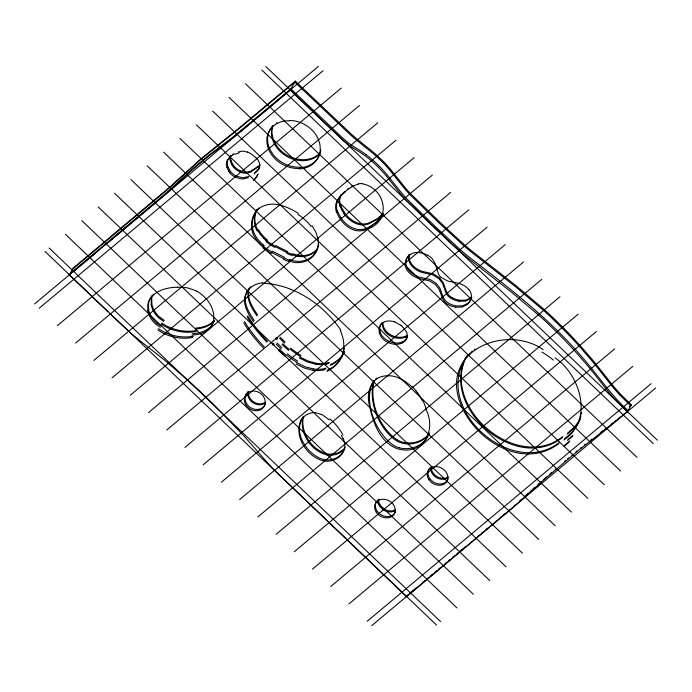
<?xml version="1.0" encoding="UTF-8"?>
<svg xmlns="http://www.w3.org/2000/svg" width="692" height="692" viewBox="0 0 692 692"><rect width="100%" height="100%" fill="white"/><g stroke="black" fill="none" stroke-linecap="round" stroke-linejoin="round"><path stroke-width="1.04" d="M382.927 322.879C382.987 332.999 395.071 339.184 404.067 336.796A12.222 9.584 20.1 0 0 404.725 336.589L406.083 335.992M471.269 297.275L471.364 295.475A13.2 10.164 12.2 0 0 471.313 294.783A13.027 10.008 13.4 0 0 469.946 291.038L468.968 289.749M382.477 322.792C381.387 333.38 394.241 340.334 403.505 337.791A12.222 9.584 20.1 0 0 404.154 337.575L405.521 336.987M581.652 412.475L581.349 414.214M405.391 261.827C403.825 269.145 410.417 275.139 416.567 277.665A19.307 15.968 23.2 0 0 419.421 278.599L429.403 280.796L435.432 284.585L439.178 289.394L442.465 298.46L444.368 301.582A13.027 10.311 15.1 0 0 448.329 304.67A17.551 13.996 14.6 0 0 455.483 307.118M408.79 255.867C407.216 263.185 413.816 269.188 419.966 271.714A19.307 15.968 23.2 0 0 422.812 272.648L432.803 274.845L438.832 278.625L442.577 283.435L445.864 292.5L447.767 295.622A13.027 10.311 15.1 0 0 451.729 298.719A17.551 13.996 14.6 0 0 458.882 301.158M344.183 448.52C342.722 456.781 333.899 461.694 325.975 461.149A17.213 14.359 31.2 0 1 323.666 460.889M344.754 448.027L344.919 447.24M336.165 204.451L336.277 203.967M336.892 203.18L337.004 202.695M339.573 198.466L339.962 197.03M340.144 197.471L340.974 194.85M303.252 416.982C300.397 432.872 311.893 450.267 327.627 453.917A17.213 14.359 31.2 0 0 329.937 454.229L337.826 453.009L344.14 449.065M580.934 416.022L580.484 417.605M303.07 416.731C299.013 432.881 311.028 451.184 327.065 454.912M580.32 418.124L579.775 419.655M429.317 433.002L428.919 434.135M383.126 213.863L381.811 216.769M316.979 249.414C313.493 260.901 299.229 265.702 288.798 260.642M340.179 196.433L340.663 195.274M374.19 380.384C368.983 401.767 379.268 427.794 397.39 440.025M214.105 321.261L213.759 322.074M344.287 449.532C341.692 456.521 333.864 460.31 326.702 459.877A17.213 14.359 31.2 0 1 324.392 459.618C307.542 456.383 290.207 429.628 305.068 415.719A23.995 20.258 48.8 0 1 307.386 414.352M579.585 420.156C576.626 427.708 570.891 433.78 564.568 438.685M373.844 380.86C367.954 401.94 378.887 429.109 396.819 441.02A20.803 16.989 29.2 0 0 402.043 443.114C411.541 445.674 422.639 442.43 428.729 434.55M428.694 434.68L428.21 435.761M465.128 359.01C441.626 409.379 516.613 473.449 562.224 437.638M465.69 358.015C442.197 408.384 517.183 472.454 562.786 436.643M213.577 322.472C209.711 330.145 200.637 333.267 192.584 333.734M427.941 436.289C422.682 446.219 409.958 450.665 399.37 447.802M465.422 358.439L465.733 357.876M406.169 339.236L406.386 338.855A12.811 9.904 16 0 0 406.801 337.921A12.534 9.679 14.9 0 0 406.455 331.857L402.571 326.771M259.855 167.602L254.89 172.654M249.293 124.37L290.207 90.133L295.346 81.128L351.251 134.084A145.329 79.952 50.1 0 0 357.963 139.845L373.732 152.543A103.523 56.96 50.1 0 1 375.981 154.472L383.636 161.694A86.474 47.575 50.1 0 1 391.015 169.972L403.998 186.243A71.328 39.245 50.1 0 0 409.863 192.964L439.827 222.175L463.804 244.25A201.173 110.677 50.1 0 0 471.935 251.109L515.99 285.649L545.054 310.267A244.241 134.378 50.1 0 1 550.702 315.474L561.8 326.252A293.685 161.573 50.1 0 1 582.214 347.938L591.712 358.94A226.249 124.474 50.1 0 1 597.836 366.449L612.316 384.804A100.885 55.507 50.1 0 0 620.439 394.051L631.303 404.889L627.341 411.835L593.926 438.261A199.763 33.389 -46.3 0 0 591.029 440.484A219.485 36.685 -46.3 0 0 577.388 451.366A186.252 31.131 -46.3 0 0 574.256 453.952L544.915 478.942A167.628 28.017 -46.3 0 0 541.698 481.762L519.606 501.57A169.263 28.294 -46.3 0 1 510.385 509.623L406.472 596.686L273.954 469.747A136.462 75.073 50.1 0 1 269.05 464.54L244.034 436.047L214.84 405.806A417.942 229.943 50.1 0 0 187.982 380.358L164.635 360.169L137.82 339.002A155.89 85.765 50.1 0 1 129.603 332.022L110.149 313.917M406.472 596.686L407.865 594.861M246.776 292.223L245.08 295.968A23.71 18.615 15.8 0 0 244.587 298.434C243.826 307.144 248.964 314.921 253.566 321.849M247.502 290.943L245.807 294.697A23.71 18.615 15.8 0 0 245.314 297.153C244.553 305.864 249.691 313.649 254.293 320.578M255.4 212.314C250.919 219.675 251.179 229.502 255.971 236.664A30.69 28.839 31.9 0 0 257.753 239.207L261.048 242.918A39.306 36.096 34.4 0 0 263.124 244.951M372.452 383.057C363.326 403.341 376.474 434.394 394.155 445.7A20.803 16.989 29.2 0 0 399.37 447.793M466.616 356.319L466.944 355.766M580.086 419.923L580.389 419.413M381.603 217.132L376.275 222.798L366.699 228.256A30.855 25.967 42.7 0 1 365.393 228.732C355.922 232.079 346.199 225.531 341 217.945M579.524 420.918L574.429 427.518L567.232 434.014M372.746 382.589L374.398 380.366M255.711 211.821L259.007 207.946M579.455 420.918L574.576 426.964L567.803 433.019M338.777 198.587L339.262 197.903M465.457 358.733C433.408 409.206 512.244 479.392 559.551 442.318M429.066 434.083L429.403 433.607M302.369 417.726C292.007 433.91 306.297 457.005 323.666 460.863M466.209 357.686L468.683 354.676M428.936 434.014L429.291 433.555M383.091 214.139L377.598 219.087L369.364 223.577A30.855 25.967 42.7 0 1 368.058 224.061C358.594 227.408 348.863 220.852 343.665 213.257M317.689 248.411C311.954 255.876 301.098 257.398 292.759 253.696M317.126 249.397C311.383 256.87 300.527 258.393 292.197 254.691M214.295 320.803C209.702 326.408 202.228 328.562 195.256 329.055M428.564 434.455C422.328 441.686 411.749 444.567 402.606 442.136A20.803 16.989 29.2 0 1 397.398 440M383.134 213.785L377.477 218.56L369.935 222.582A30.855 25.967 42.7 0 1 368.628 223.066C359.157 226.414 349.425 219.857 344.235 212.271M152.378 295.51L153.589 294.238M214.26 320.508C209.598 325.621 202.505 327.575 195.819 328.06M344.123 449.489C340.412 453.519 334.781 455.483 329.375 455.198A17.213 14.359 31.2 0 1 327.065 454.938M229.848 156.79L227.21 161.227L227.703 166.262M469.574 353.716L470.491 352.773M230.029 156.617L230.583 156.089M259.656 165.345L257.58 167.646M375.548 379.164L376.803 378.066M259.716 165.267L258.151 166.651M526.785 494.521L525.012 496.112M527.062 494.27L528.437 493.024M530.366 491.294L531.465 490.299M532.563 489.305L534.769 487.324M471.451 351.865L472.437 350.974M538.056 484.374L539.154 483.397M540.244 482.419L541.343 481.45M521.266 499.468L520.332 500.29A169.263 28.294 -46.3 0 1 519.398 501.12M230.765 155.925L231.431 155.354M545.642 477.662L546.706 476.736M549.863 474.003L551.974 472.195M555.105 469.522L556.152 468.631M564.534 461.486L565.589 460.595M508.94 510.194L510.03 509.269M567.691 458.805L568.746 457.914M503.456 514.839L504.537 513.931M148.192 208.993L164.203 195.404A65.991 11.029 -46.3 0 0 170.319 189.919L189.011 172.697L204.105 159.835A193.821 32.394 -46.3 0 1 209.884 155.155L228.81 140.917A87.391 14.61 -46.3 0 0 233.265 137.518L248.125 125.347M571.886 455.267L572.915 454.393M500.229 517.547L501.311 516.639M295.346 81.128L239.32 127.934L201.718 158.174L174.28 182.965A65.991 11.029 -46.3 0 1 168.165 188.458L73.309 268.029L69.347 274.975L107.961 311.832M72.738 269.024L167.602 189.452A65.991 11.029 -46.3 0 0 173.718 183.96L201.147 159.169L238.757 128.928L294.775 82.123L350.68 135.07A145.329 79.952 50.1 0 0 357.392 140.839L373.17 153.537A103.523 56.96 50.1 0 1 375.419 155.466L383.065 162.689M70.074 273.703L164.93 194.123A65.991 11.029 -46.3 0 0 171.045 188.639L189.738 171.417L204.832 158.555A193.821 32.394 -46.3 0 1 210.61 153.883L229.536 139.637A87.391 14.61 -46.3 0 0 233.991 136.238L290.934 88.853L342.601 137.95A100.106 55.075 50.1 0 0 344.305 139.464L348.361 142.837A47.298 26.019 50.1 0 0 353.69 146.592L360.195 150.64A69.953 38.484 50.1 0 1 362.781 152.335L366.198 154.774M34.6 303.944L318.493 66.346M73.983 271.091L98.887 250.262M106.975 243.489L146.938 210.048M39.159 308.295L323.052 70.696M57.375 325.681L341.268 88.083M75.601 343.076L359.494 105.469M93.827 360.463L377.72 122.865M112.052 377.849L395.945 140.251M130.269 395.244L414.162 157.638M148.495 412.631L432.388 175.033M166.72 430.026L450.613 192.419M184.937 447.413L468.839 209.806M203.163 464.799L487.056 227.201M221.388 482.194L505.281 244.587M239.614 499.581L523.507 261.974M257.831 516.967L541.724 279.369M276.056 534.362L559.949 296.756M294.282 551.749L578.175 314.151M312.507 569.135L596.4 331.537M330.724 586.531L614.617 348.924M348.95 603.917L632.843 366.319M367.175 621.304L651.068 383.705M409.188 593.745L411.835 591.53M412.501 590.977L416.541 587.594M423.279 581.955L424.628 580.83M427.319 578.573L428.668 577.448M430.683 575.753L432.708 574.066M434.732 572.37L436.747 570.684M438.771 568.988L440.121 567.864M444.835 563.919L446.176 562.786M448.874 560.537L450.224 559.404M452.914 557.155L454.263 556.022M456.954 553.773L458.303 552.64M459.652 551.515L462.342 549.258M463.017 548.695L465.041 547.009M477.852 536.283L479.236 535.124M482.004 532.805L483.388 531.646M486.156 529.337L487.54 528.178M371.725 625.654L655.618 388.056M629.954 406.014L631.303 404.889M629.383 407.008L630.732 405.875L619.876 395.037M626.718 411.688L628.068 410.555C610.854 395.21 598.372 375.661 583.235 358.456C550.131 319.246 509.182 287.872 468.7 256.775A201.173 110.677 50.1 0 1 460.569 249.916L436.591 227.841L406.637 198.639A71.328 39.245 50.1 0 1 400.755 191.918L387.286 175.015A87.547 48.163 50.1 0 0 380.972 167.897A64.053 35.24 50.1 0 0 379.38 166.27A70.013 38.518 50.1 0 0 366.198 154.792M623.345 414.491L624.02 413.928M620.11 417.164L617.524 419.283M614.946 421.376L616.235 420.329M254.163 173.926L258.799 169.419L259.699 165.665M611.14 424.421L613.026 422.916M563.842 439.965C593.866 420.182 580.657 375.263 555.096 357.859M470.811 297.768L466.01 300.129L459.436 300.259M470.24 298.754L465.439 301.124L458.874 301.254M467.576 303.433L462.775 305.803L456.201 305.933A17.551 13.996 14.6 0 1 449.065 303.39A13.027 10.311 15.1 0 1 445.103 300.302L443.191 297.179L439.904 288.114L436.159 283.305L430.139 279.525L420.148 277.336A19.307 15.968 23.2 0 1 417.293 276.393C411.429 274.023 404.448 267.89 406.126 260.547A17.758 14.506 29 0 1 409.681 254.353M466.841 304.714L462.04 307.084L455.474 307.213M604.851 429.3L605.708 428.651M474.297 349.46L474.868 349.019M603.156 430.588L600.604 432.5M232.823 154.238L233.282 153.901M558.825 443.589C521.794 471.659 470.915 438.01 458.891 399.18C443.494 349.183 506.899 324.349 543.159 349.642M383.126 322.602L384.441 321.884A11.115 8.477 17.3 0 1 386.551 321.209A12.3 9.186 16.5 0 1 394.578 321.884M234.917 153.624C230.159 156.409 224.199 161.271 226.976 167.533M353.266 186.001L358.508 183.968M402.848 341.666L401.49 342.255A12.222 9.584 20.1 0 1 400.832 342.471C391.222 345.282 377.322 337.116 380.142 326.079A15.077 11.453 15.8 0 1 380.513 325.128A13.909 10.605 17.2 0 1 382.001 322.844M402.121 342.947L400.763 343.535A12.222 9.584 20.1 0 1 400.106 343.742C390.487 346.562 376.595 338.397 379.415 327.351A15.077 11.453 15.8 0 1 379.787 326.399M252.026 170.786L248.082 171.971M251.464 171.78L247.52 172.965M248.999 176.477L242.97 177.783L236.733 176.252A13.122 10.103 31.2 0 1 230.86 171.91L229.346 169.756M248.272 177.749L242.243 179.064L236.007 177.533A13.122 10.103 31.2 0 1 230.133 173.182M238.333 151.955L242.918 151.098L247.546 152.11M329.375 362.461L327.264 363.041M328.804 363.456L326.693 364.027M326.14 368.135L324.029 368.706A28.718 22.637 30 0 1 313.467 368.931M325.404 369.416L323.302 369.986M191.857 335.014C222.435 334.011 218.127 303.304 196.943 291.289M262.934 283.27C294.221 284.412 323.605 304.748 340.871 330.222M177.411 287.163L187.151 287.76L195.516 290.502M289.429 120.633L290.225 120.659M388.558 375.644L392.442 376.05A26.201 21.824 30.8 0 1 397.545 377.469L404.915 381.205L412 386.845M315.44 412.648L322.342 414.767L329.236 419.828M419.283 252.519L414.845 252.641A13.113 10.691 28.7 0 0 413.063 253.116L410.174 254.621A17.758 14.506 29 0 0 405.425 261.835M362.47 183.821C386.56 188.553 392.087 222.305 365.973 229.528A30.855 25.967 42.7 0 1 364.658 230.012C355.195 233.36 345.464 226.803 340.265 219.217M316.132 364.329L307.715 362.08L299.42 358.049M313.467 369.009L305.051 366.76L296.747 362.729M312.741 370.289L304.316 368.032L296.02 364.001M289.524 259.37C299.956 264.43 314.22 259.63 317.706 248.134A22.94 18.935 54.6 0 0 318.761 244.259M394.604 321.806L400.953 325.387M240.539 170.812L239.977 170.569A13.131 10.155 31 0 1 234.104 166.227L232.581 164.073M239.968 171.806L239.406 171.564A13.131 10.155 31 0 1 233.541 167.213M287.561 251.568L275.693 245.599M286.99 252.563L275.122 246.594M284.325 257.242L272.458 251.274M283.599 258.523L271.731 252.554M427.5 255.132L429.213 256.17A13.624 10.717 27.1 0 1 432.336 258.825L434.87 262.977L438.59 274.274A12.984 10.527 16.4 0 0 441.202 277.466M299.982 357.055L308.277 361.086L316.702 363.343A28.718 22.637 30 0 0 327.238 362.997M298.425 213.404C287.699 206.865 273.781 200.317 261.567 206.882C250.919 212.799 248.523 228.196 255.236 237.936A30.69 28.839 31.9 0 0 257.026 240.479L260.322 244.198M164.272 320.413L160.466 317.619M163.701 321.408L159.895 318.614M161.037 326.088L157.231 323.294M160.31 327.359L156.504 324.565M267.423 240.055L266.42 239.216M266.853 241.05L265.849 240.202M264.188 245.729L263.185 244.882M263.462 247.001L262.45 246.162A39.306 36.096 34.4 0 1 260.253 244.259M289.178 349.399L282.63 343.639M288.616 350.394L282.068 344.633M285.943 355.074L279.395 349.313M285.216 356.345L278.668 350.584M441.219 277.457L447.594 281.004L458.623 283.296A16.85 12.802 15.2 0 1 468.994 289.732M332.887 130.857L341.865 139.23A100.106 55.075 50.1 0 0 343.578 140.736L347.635 144.118A47.298 26.019 50.1 0 0 352.963 147.872L359.459 151.911A69.953 38.484 50.1 0 1 362.054 153.615L365.471 156.055A70.013 38.518 50.1 0 1 378.654 167.533M265.858 66.562L657.4 440.198M331.771 129.802L290.207 90.133M261.766 69.987L653.309 443.624M245.409 83.68L636.951 457.317M229.043 97.373L620.586 471.01M212.686 111.066L604.228 484.703M196.329 124.759L587.871 498.396M179.963 138.452L571.505 512.089M163.606 152.145L555.148 525.773M147.24 165.838L538.791 539.466M130.883 179.531L522.425 553.159M114.526 193.224L506.068 566.852M98.16 206.917L489.702 580.545M81.803 220.601L473.345 594.238M65.446 234.294L456.988 607.931M49.08 247.987L440.622 621.624M44.989 251.412L436.54 625.049M627.341 411.835L616.486 400.988A100.885 55.507 50.1 0 1 608.346 391.75L593.874 373.395A226.249 124.474 50.1 0 0 587.75 365.886L578.252 354.884A293.685 161.573 50.1 0 0 557.838 333.189L546.741 322.429A244.241 134.378 50.1 0 0 541.092 317.213L512.028 292.604L467.974 258.055A201.173 110.677 50.1 0 1 459.843 251.187L435.865 229.121L405.901 199.91A71.328 39.245 50.1 0 1 400.028 193.198L386.551 176.296M561.229 327.238L550.14 316.469A244.241 134.378 50.1 0 0 544.483 311.262L515.419 286.644L471.373 252.104A201.173 110.677 50.1 0 1 463.233 245.236L439.264 223.161L409.301 193.959A71.328 39.245 50.1 0 1 403.427 187.247L390.461 170.959A86.474 47.575 50.1 0 0 383.083 162.672M264.283 237.244L261.031 233.593A30.69 28.839 31.9 0 1 259.206 230.99L258.419 229.657M263.721 238.238L260.417 234.527M277.509 338.639L276.186 337.281M276.947 339.625L275.624 338.276M274.274 344.305L272.951 342.955M273.548 345.585L272.224 344.227M233.559 167.204L232.019 165.068M230.159 173.164L228.62 171.028M416.1 391.222L417.466 392.926M260.426 234.545L260.452 234.571A30.69 28.839 31.9 0 1 258.644 231.976L257.848 230.644M312.014 225.808L315.664 231.742L317.836 238.247M257.528 314.903C252.917 307.975 247.797 300.198 248.54 291.488A23.71 18.615 15.8 0 1 249.042 289.022M256.966 315.898C252.355 308.969 247.234 301.184 247.97 292.474A23.71 18.615 15.8 0 1 248.48 290.017M419.767 396.205L422.371 400.789M341.467 435.519L342.774 438.434M425.865 409.266C436.6 429.55 423.954 455.423 398.644 449.082A20.803 16.989 29.2 0 1 393.437 446.946C377.633 438.226 372.365 419.438 368.888 402.986C367.314 394.449 369.217 384.432 376.526 379.008A20.942 17.784 34.5 0 1 377.893 378.135A22.153 18.589 31.4 0 1 388.584 375.817M337.514 211.345L337.22 210.42M336.788 212.626L336.494 211.691M340.758 205.662L340.464 204.728M340.196 206.657L339.893 205.723M230.946 160.57L230.324 157.17A11.115 8.304 34.3 0 1 230.384 156.055M151.816 303.252L151.773 297.603A24.012 19.497 27.4 0 1 152.205 295.787M151.245 304.246L151.211 298.589A24.012 19.497 27.4 0 1 151.79 296.332M148.581 308.926L148.538 303.269A24.012 19.497 27.4 0 1 152.136 295.778M147.854 310.198L147.811 304.549A24.012 19.497 27.4 0 1 151.41 297.058C157.058 290.528 165.881 288.019 174.194 287.353A65.922 53.085 28.4 0 1 177.437 287.267M561.229 327.238A293.685 161.573 50.1 0 1 581.643 348.924L591.15 359.927A226.249 124.474 50.1 0 1 597.274 367.435L611.745 385.79A100.885 55.507 50.1 0 0 619.876 395.037M319.981 153.14A27.81 22.784 29.2 0 1 287.422 155.423A27.81 22.784 29.2 0 1 272.631 126.402M319.886 153.633A27.81 22.784 29.2 0 1 286.479 156.193A27.81 22.784 29.2 0 1 272.475 126.056M340.282 204.754A15.051 12.3 52.4 0 1 340.031 197.428M344.391 212.15A22.006 17.585 54.9 0 1 340.879 205.636M339.72 205.74A15.051 12.3 52.4 0 1 339.469 198.422M343.82 213.145A22.006 17.585 54.9 0 1 340.317 206.631M232.676 164.047A17.291 13.07 32.8 0 1 231.033 160.57M248.151 172.126A13.139 10.008 30.8 0 1 240.496 170.95M257.796 166.365A48.466 34.911 26.4 0 1 251.654 170.379M229.917 156.487A11.115 8.304 34.3 0 0 229.761 158.165L230.384 161.565A17.291 13.07 32.8 0 0 232.114 165.042M247.58 173.121A13.139 10.008 30.8 0 1 239.925 171.945M257.225 167.352A48.466 34.911 26.4 0 1 251.092 171.374M452.291 297.724A13.027 10.311 15.1 0 1 448.338 294.628L446.427 291.505L443.139 282.44L439.394 277.63L433.374 273.85L423.383 271.662A19.307 15.968 23.2 0 1 420.528 270.719C414.664 268.358 407.683 262.216 409.361 254.881A17.758 14.506 29 0 1 409.508 254.388M459.453 300.172A17.551 13.996 14.6 0 1 452.3 297.716M471.633 297.171A18.156 14.117 10.9 0 1 470.897 297.837M471.745 297.465A18.156 14.117 10.9 0 1 470.335 298.832M408.825 255.884A17.758 14.506 29 0 1 409.084 254.881M572.993 435.199A80.557 51.779 -4.2 0 1 568.063 439.411M572.431 436.194A80.557 51.779 -4.2 0 1 567.492 440.397M407.38 335.309A14.229 11.141 19.8 0 1 406.152 336.07M407.199 336.018A14.229 11.141 19.8 0 1 405.581 337.056M257.658 229.995A24.497 22.594 37.9 0 1 257.061 209.14A24.497 22.594 37.9 0 0 257.095 230.981M266.359 239.276A39.306 36.096 34.4 0 1 264.214 237.313M275.286 246.395A54.884 49.478 35 0 1 266.809 240.816M292.534 254.492A62.522 55.101 34.7 0 1 287.258 252.329M265.789 240.271A39.306 36.096 34.4 0 1 263.652 238.299M274.724 247.381A54.884 49.478 35 0 1 266.238 241.811M291.972 255.478A62.522 55.101 34.7 0 1 286.687 253.324M267.493 341.208A122.51 76.414 31 0 1 247.719 315.889M285.139 342.056A128.063 77.859 33.5 0 1 280.156 337.255M300.977 355.48A63.318 44.314 30.8 0 1 290.64 348.102M344.633 351.77A42.056 33.406 30.9 0 1 330.715 364.407M266.93 342.203A122.51 76.414 31 0 1 247.148 316.884M284.576 343.05A128.063 77.859 33.5 0 1 279.594 338.241M300.406 356.475A63.318 44.314 30.8 0 1 290.078 349.097M326.676 363.983A28.718 22.637 30 0 1 316.132 364.252M344.478 351.943A42.056 33.406 30.9 0 1 330.153 365.393M160.319 317.749A28.346 24.09 7.6 0 1 151.678 303.269M196.692 330.517A39.193 31.979 11.1 0 1 161.72 322.991M159.757 318.744A28.346 24.09 7.6 0 1 151.107 304.255M196.13 331.511A39.193 31.979 11.1 0 1 161.158 323.986M265.443 402.277A10.838 9.428 33.7 0 1 253.938 402.061A10.838 9.428 33.7 0 1 248.367 391.854M265.373 402.908A10.838 9.428 33.7 0 1 253.16 402.926A10.838 9.428 33.7 0 1 247.961 391.793M395.582 509.658A10.761 8.806 29.7 0 1 384.406 509.208A10.761 8.806 29.7 0 1 378.576 499.719M395.616 510.246A10.761 8.806 29.7 0 1 383.939 510.263A10.761 8.806 29.7 0 1 378.048 500.195M448.252 477.013A10.795 8.814 29.9 0 1 437.188 476.676A10.795 8.814 29.9 0 1 431.151 467.359M448.122 477.714A10.795 8.814 29.9 0 1 436.505 477.61A10.795 8.814 29.9 0 1 430.623 467.61M580.259 448.338A219.485 36.685 -46.3 0 1 581.332 447.464M584.515 444.913A219.485 36.685 -46.3 0 1 585.553 444.082M590.726 440.008A219.485 36.685 -46.3 0 1 591.755 439.221M576.012 451.815A186.252 31.131 -46.3 0 1 577.042 450.968M543.505 479.539A167.628 28.017 -46.3 0 1 544.578 478.596M514.762 505.186A169.263 28.294 -46.3 0 1 513.853 505.982M299.93 167.196A27.801 22.827 28.4 0 1 267.648 137.699A27.81 22.758 29.6 0 1 267.856 135.943A27.81 22.576 30.1 0 1 273.401 125.39M320.803 149.982A27.792 23.087 29.3 0 1 300.051 167.698M276.255 123.159A27.81 22.576 30.1 0 1 276.878 122.769M299.203 168.467A27.801 22.827 28.4 0 1 266.922 138.971A27.81 22.758 29.6 0 1 267.129 137.215M290.199 120.451A27.792 23.087 29.3 0 1 319.851 144.394A27.792 23.087 29.3 0 1 299.325 168.978M267.095 137.206A27.81 22.576 30.1 0 1 289.464 120.797M347.765 188.881A84.511 70.679 38.8 0 1 348.5 188.31M339.954 196.597A53.829 44.928 37.3 0 1 345.057 191.355M336.753 202.583A23.666 19.757 42.9 0 1 339.288 197.54M337.021 210.437A15.025 12.257 51.9 0 1 336.762 203.119M341.156 217.824A21.971 17.473 54.8 0 1 337.644 211.32M351.865 186.079A53.777 44.85 37.3 0 1 352.219 185.854M344.901 191.918A84.511 70.679 38.8 0 1 350.351 187.722M339.227 197.869A53.829 44.928 37.3 0 1 345.031 192.056M336.027 203.855A23.666 19.757 42.9 0 1 338.751 198.569M336.295 211.717A15.025 12.257 51.9 0 1 336.035 204.4M340.429 219.105A21.971 17.473 54.8 0 1 336.918 212.6M358.473 183.864A14.264 12.3 45.2 0 1 362.461 183.648M350.437 187.826A53.777 44.85 37.3 0 1 353.292 186.044M229.476 169.713A17.274 12.863 33.6 0 1 227.815 166.253M258.177 173.856A47.532 29.54 17 0 1 254.327 179.34M255.91 157.465A14.151 10.51 32.8 0 1 259.993 165.388M255.616 157.664A18.381 13.676 32.7 0 0 249.743 153.122A14.74 10.674 32.7 0 0 247.572 151.998M235.687 154.264A40.456 24.116 22.7 0 1 239.198 152.811M228.741 170.993A17.274 12.863 33.6 0 1 227.088 167.533M257.441 175.137A47.532 29.54 17 0 1 253.601 180.612M471.581 297.742A18.156 14.117 10.9 0 1 467.662 303.503M471.226 297.266A18.156 14.117 10.9 0 1 466.936 304.783M419.291 252.658A18.355 14.489 27.1 0 1 427.422 255.279M569.758 440.873A80.557 51.779 -4.2 0 1 564.828 445.077M569.032 442.145A80.557 51.779 -4.2 0 1 564.092 446.357M541.888 352.046A85.497 78.542 46 0 1 553.349 360.091M402.917 341.736A14.229 11.141 19.8 0 0 406.913 337.973L407.112 337.584A12.811 9.904 16 0 0 407.233 337.35M406.187 339.244A14.229 11.141 19.8 0 1 402.182 343.016M401.014 325.344A26.037 19.713 15.6 0 1 402.632 326.728M379.796 326.408A13.909 10.605 17.2 0 1 383.083 322.558M272.051 252.061A54.884 49.478 35 0 1 263.574 246.49M289.299 260.157A62.522 55.101 34.7 0 1 284.023 258.004M271.325 253.341A54.884 49.478 35 0 1 262.848 247.762M288.573 261.438A62.522 55.101 34.7 0 1 283.296 259.275M318 238.247A22.94 18.935 54.6 0 1 316.962 249.405M297.845 214.364A51.208 48.751 46.1 0 1 311.184 226.448M247.425 290.899A26.564 21.564 28.6 0 1 250.876 286.722M264.257 346.882A122.51 76.414 31 0 1 244.484 321.564M281.903 347.73A128.063 77.859 33.5 0 1 276.921 342.921M297.742 361.155A63.318 44.314 30.8 0 1 287.405 353.776M344.305 348.093A42.056 33.406 30.9 0 1 327.48 370.073M246.689 292.171A26.564 21.564 28.6 0 1 262.796 282.794M263.531 348.154A122.51 76.414 31 0 1 243.757 322.835M281.177 349.002A128.063 77.859 33.5 0 1 276.195 344.201M297.006 362.435A63.318 44.314 30.8 0 1 286.678 355.048M323.276 369.943A28.718 22.637 30 0 1 312.732 370.211M340.248 330.456A42.056 33.406 30.9 0 1 326.754 371.353M157.084 323.423A28.346 24.09 7.6 0 1 148.443 308.935M193.457 336.191A39.193 31.979 11.1 0 1 158.485 328.665M156.357 324.695A28.346 24.09 7.6 0 1 147.716 310.215M192.731 337.462A39.193 31.979 11.1 0 1 157.759 329.937M195.464 290.588A20.708 15.518 26 0 1 196.883 291.375M265.494 403.661A10.838 9.428 33.7 0 1 250.314 407.493A10.838 9.428 33.7 0 1 247.9 392.009M307.421 414.404A20.18 17.136 50.7 0 1 315.414 412.501M343.223 438.339A21.755 17.905 36 0 1 344.659 448.667M329.885 418.894A40.43 29.946 45.9 0 1 342.972 435.104M395.4 511.821A10.761 8.806 29.7 0 1 379.77 513.931A10.761 8.806 29.7 0 1 379.086 499.2M448.07 479.089A10.795 8.814 29.9 0 1 433.045 481.788A10.795 8.814 29.9 0 1 430.606 467.273M422.89 400.564A73.759 70.402 -2.2 0 1 426.229 409.162M417.57 392.866A47.618 43.388 25 0 1 419.862 396.153M412.181 386.672A48.725 43.285 28.6 0 1 416.307 391.084M378.654 167.542A64.053 35.24 50.1 0 1 380.237 169.177A87.547 48.163 50.1 0 1 386.543 176.304M245.608 404.431A10.838 9.428 33.7 0 0 263.661 407.121A10.838 9.428 33.7 0 0 255.097 391.136A10.838 9.428 33.7 0 0 245.608 404.431M376.18 512.106A10.761 8.806 29.7 0 0 394.042 514.286A10.761 8.806 29.7 0 0 384.553 499.339A10.761 8.806 29.7 0 0 376.18 512.106M428.945 479.712A10.795 8.814 29.9 0 0 446.807 481.45A10.795 8.814 29.9 0 0 436.825 466.65A10.795 8.814 29.9 0 0 428.945 479.712"/></g></svg>
